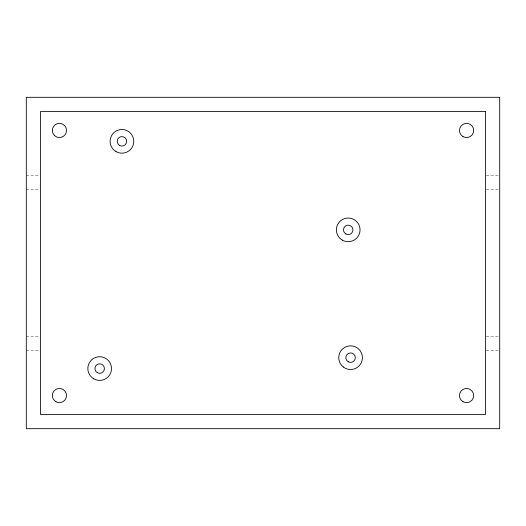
<?xml version="1.0" encoding="UTF-8"?>
<svg xmlns="http://www.w3.org/2000/svg" width="526" height="526" viewBox="0 0 526 526"><rect width="100%" height="100%" fill="white"/><g stroke="black" fill="none" stroke-linecap="round" stroke-linejoin="round"><path stroke-width="0.39" stroke-dasharray="2.63 1.97" d="M26.3 175.421L39.713 175.421M486.287 175.421L499.7 175.421M26.3 189.623L39.713 189.623M486.287 189.623L499.7 189.623M26.3 336.377L39.713 336.377M486.287 336.377L498.911 336.377M26.3 350.579L39.713 350.579M486.287 350.579L499.7 350.579"/><path stroke-width="0.79" d="M499.7 97.31L26.3 97.31L26.3 428.69L499.7 428.69L499.7 97.31M485.498 111.512L40.502 111.512L40.502 414.488L485.498 414.488L485.498 111.512M463.012 136.596A7.101 7.101 0 0 0 473.663 130.448A7.101 7.101 0 0 0 463.012 124.3A7.101 7.101 0 0 0 463.012 136.596M463.012 401.7A7.101 7.101 0 0 0 473.663 395.552A7.101 7.101 0 0 0 463.012 389.404A7.101 7.101 0 0 0 463.012 401.7M55.887 401.7A7.101 7.101 0 0 0 66.539 395.552A7.101 7.101 0 0 0 55.887 389.404A7.101 7.101 0 0 0 55.887 401.7M54.415 135.471A7.101 7.101 0 0 0 66.296 132.289A7.101 7.101 0 0 0 57.597 123.59A7.101 7.101 0 0 0 54.415 135.471M93.759 378.819A11.835 11.835 0 0 0 111.512 368.568A11.835 11.835 0 0 0 93.759 358.318A11.835 11.835 0 0 0 93.759 378.819M116.009 151.587A11.835 11.835 0 0 0 133.762 141.336A11.835 11.835 0 0 0 116.009 131.086A11.835 11.835 0 0 0 116.009 151.587M342.295 240.112A11.835 11.835 0 0 0 360.047 229.862A11.835 11.835 0 0 0 342.295 219.612A11.835 11.835 0 0 0 342.295 240.112M343.307 367.017A11.835 11.835 0 0 0 362.302 359.311A11.835 11.835 0 0 0 346.128 346.713A11.835 11.835 0 0 0 343.307 367.017M119.56 145.439A4.734 4.734 0 0 0 126.661 141.336A4.734 4.734 0 0 0 119.56 137.233A4.734 4.734 0 0 0 119.56 145.439M345.845 233.965A4.734 4.734 0 0 0 352.946 229.862A4.734 4.734 0 0 0 345.845 225.759A4.734 4.734 0 0 0 345.845 233.965M348.212 361.783A4.734 4.734 0 0 0 355.313 357.68A4.734 4.734 0 0 0 348.212 353.577A4.734 4.734 0 0 0 348.212 361.783M97.31 372.671A4.734 4.734 0 0 0 104.411 368.568A4.734 4.734 0 0 0 97.31 364.465A4.734 4.734 0 0 0 97.31 372.671"/></g></svg>
